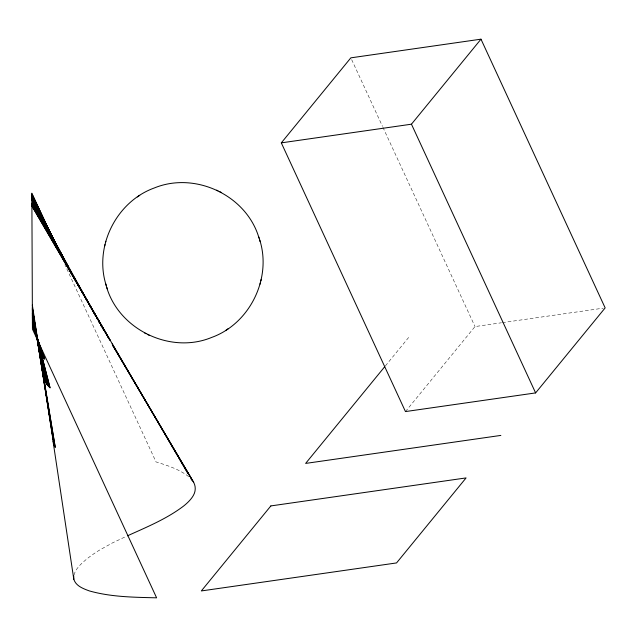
<?xml version="1.0" encoding="UTF-8"?>
<svg xmlns="http://www.w3.org/2000/svg" width="637" height="637" viewBox="0 0 637 637"><rect width="100%" height="100%" fill="white"/><g stroke="black" fill="none" stroke-linecap="round" stroke-linejoin="round"><path stroke-width="0.48" stroke-dasharray="3.19 2.39" d="M73.988 575.012C75.851 568.116 81.719 563.315 86.943 558.864A62.928 23.975 -24.8 0 1 99.428 550.153L112.43 542.923L125.943 536.505M385.425 365.861L409.925 335.898M405.466 411.574L475.003 326.566L501.423 322.776M502.402 322.633L603.191 308.173M188.711 476.635C179.156 469.198 167.42 465.472 156.017 461.905L64.934 264.785M351.672 59.655L382.503 126.381M382.917 127.281L475.003 326.566"/><path stroke-width="0.96" d="M105.75 283.903C116.507 328.429 169.506 354.889 211.611 337.451C250.851 323.365 273.241 275.845 258.598 236.645C245.468 194.771 194.651 171.361 154.25 187.995C116.276 201.69 93.75 246.766 106.188 285.328M105.463 242.697L105.822 241.264M104.635 246.097L105.001 244.616M260.039 284.174L260.398 282.748M260.859 280.829L261.226 279.348M281.307 142.863L350.836 57.848L480.983 39.175L605.15 307.894L535.613 392.91L405.466 411.574L281.307 142.863L411.454 124.191L480.983 39.175M384.796 366.625L305.625 463.418L500.849 435.413M137.337 196.944L138.563 196.14M227.298 329.305L228.524 328.493M138.651 196.069L139.734 195.36M226.127 330.085L227.21 329.369M127.48 535.813C146.836 527.03 166.822 518.868 183.83 505.874A38.132 14.532 -24.8 0 0 193.425 495.323C196.164 490.641 195.798 484.653 192.39 480.402L112.152 343.876M216.699 190.152L218.005 190.813M219.781 191.697L221.135 192.39M147.856 334.624L149.162 335.293M144.726 333.055L146.08 333.74M191.164 479.151L192.39 480.402L112.789 345.525L193.656 482.289M177.763 456.227L31.906 205.926L110.305 340.572L31.898 204.517L109.078 338.924L31.89 203.099L95.415 315.641M178.734 457.939L187.756 473.379M96.394 317.369L97.373 319.105M98.353 320.833L99.818 323.429M101.769 326.892L100.789 325.165L101.824 326.885M95.534 315.618L31.882 200.265L68.462 267.19L31.882 199.556L67.968 266.425L31.874 198.848L67.442 265.669L31.866 197.43L64.95 261.512M96.505 317.353L97.469 319.081M98.44 320.817L99.89 323.413M102.796 328.612L103.759 330.348M64.966 261.52L31.866 196.729L59.902 251.989M62.131 256.369L63.907 259.88L62.131 256.297M61.24 254.521L31.866 196.021L59.289 251.082M59.798 251.997L31.858 195.312L54.822 242.347M58.293 249.449L59.161 251.225M59.225 251.249L31.858 194.603L53.468 239.831M31.85 193.895L56.016 244.982M411.454 124.191L535.613 392.91M51.048 234.735L31.85 193.186L32.447 329.106L156.606 597.824C134.089 597.267 111.149 597.084 89.307 590.905C83.28 588.692 75.859 586.032 73.804 579.24L53.07 441.425M44.829 359.196L32.431 325.212L44.574 358.87L32.423 324.862L44.327 358.543L32.423 324.504L44.088 358.217L32.423 324.153L43.849 357.89L32.423 323.795L43.619 357.564L32.423 323.445L43.396 357.238L32.415 323.086L43.173 356.903L32.415 322.736L42.958 356.577L32.415 322.378L42.743 356.242L32.415 322.027L42.536 355.908L32.415 321.677L42.337 355.581L32.407 319.901L50.06 387.925L32.399 319.193L49.399 387.272L32.399 318.484L48.77 386.619L32.391 317.783L48.181 385.958L32.391 317.075L47.624 385.289L32.391 316.366L47.106 384.613L32.383 315.657L46.612 383.936L32.383 314.949L46.159 383.251L32.376 314.24L45.737 382.566L32.376 313.531L45.338 381.874L32.376 312.823L44.972 381.173L32.368 310.697L55.252 447.405L32.36 309.287L54.416 445.948L38.14 344.099M258.598 236.645L259.044 238.079M259.673 240.117L260.111 241.542M106.817 287.359L107.263 288.8M37.83 342.141L32.352 307.87L53.779 444.459L32.336 305.035M73.725 575.872L73.804 579.24M270.86 505.921L201.332 590.937L396.548 562.933L466.085 477.917L270.86 505.921M64.154 260.852L63.27 259.076L64.17 260.859"/></g></svg>
